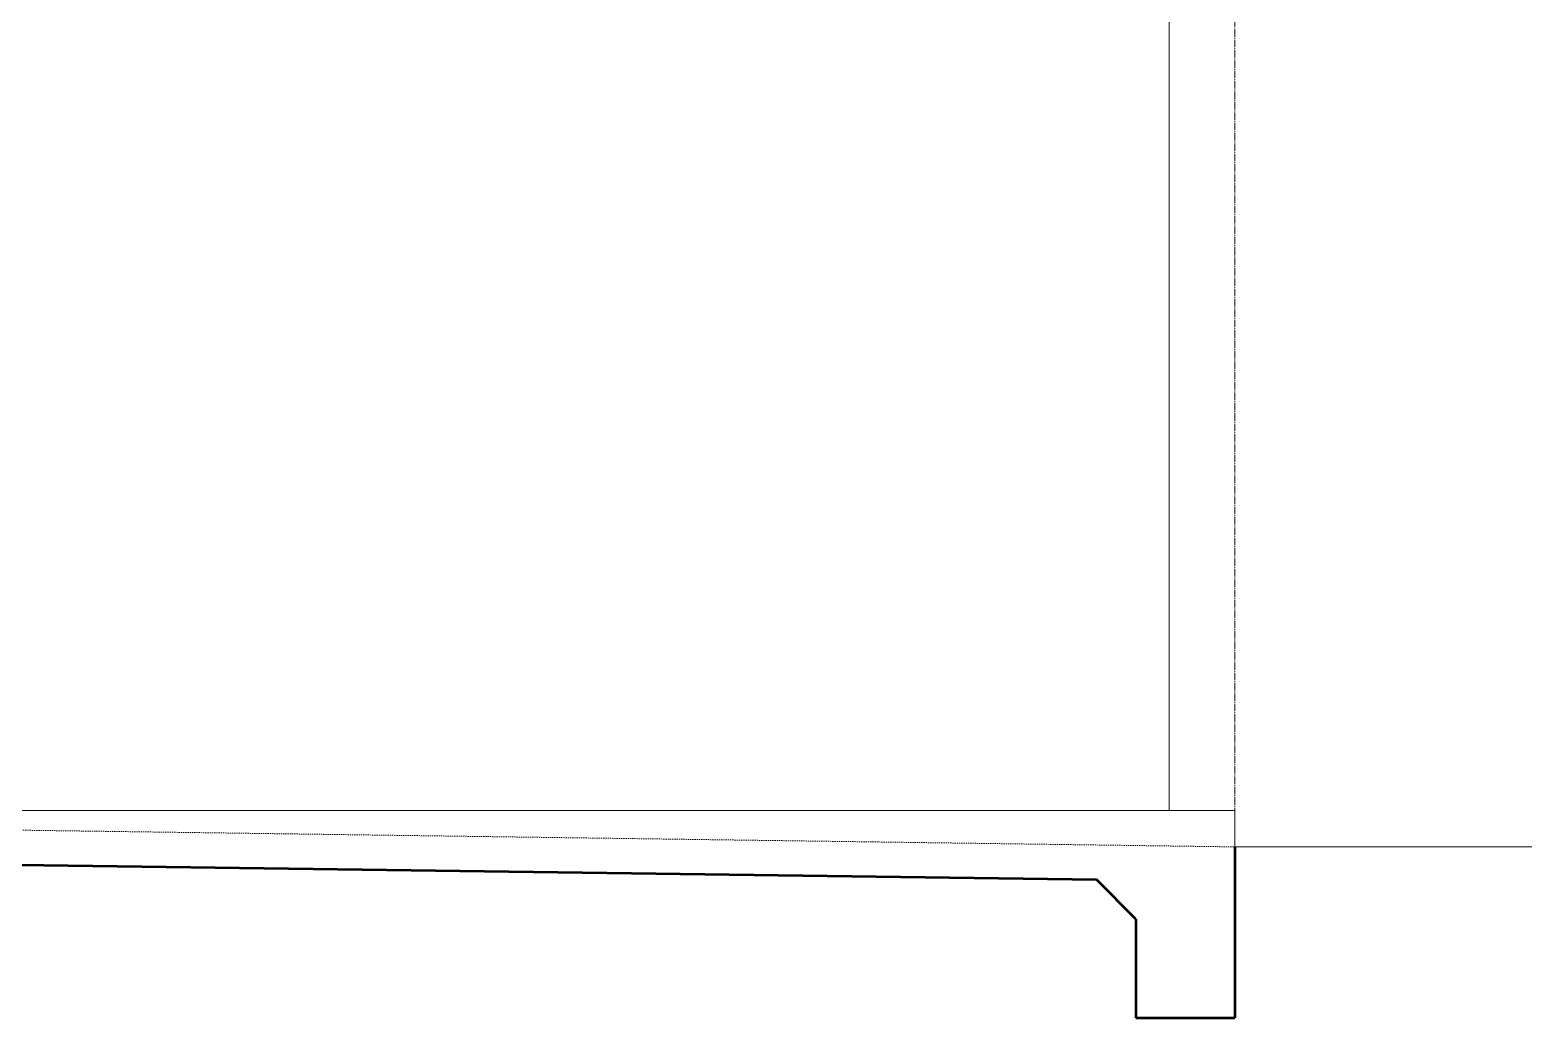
# Model space of a CAD drawing. Header units: inches. Extents: x -3905 to 10892, y 1064 to 9590.
# Drawn here: x 969 to 1120.9, y 4081.7 to 4181.6 of the extents above; entities that cross this region are included whole.
import ezdxf

# ---------------------------------------------------------------- set-up
doc = ezdxf.new("R2010")
doc.units = ezdxf.units.IN
doc.header["$MEASUREMENT"] = 0
doc.linetypes.add('MYCENTER', pattern=[0.9375, 0.75, -0.0625, 0.0625, -0.0625])
doc.linetypes.add('MYHIDDEN', pattern=[0.1875, 0.125, -0.0625])
doc.layers.add('SECTIONS', color=70, linetype='Continuous', lineweight=0)

msp = doc.modelspace()

# ---------------------------------------------------------------- linework, layer by layer
at = {"layer": 'SECTIONS', "linetype": 'Continuous', "lineweight": 0}
for p, q in [((1084.21575, 4193.33945), (1084.21575, 4102.67014)), ((850.86675, 4102.67014), (1090.86675, 4102.67014)), ((1090.86675, 4102.67014), (1090.86675, 4098.97781)), ((1090.86675, 4098.97781), (1120.94009, 4098.97781))]:
    msp.add_line(p, q, dxfattribs=at)
at = {"layer": 'SECTIONS', "linetype": 'MYCENTER', "lineweight": 0}
msp.add_line((1090.86675, 4183.79514), (1090.86675, 4102.67014), dxfattribs=at)
at = {"layer": 'SECTIONS', "linetype": 'MYHIDDEN', "lineweight": 0}
msp.add_line((858.91491, 4102.1698), (1090.86675, 4098.97781), dxfattribs=at)
at = {"layer": 'SECTIONS', "linetype": 'Continuous', "lineweight": 50}
for p, q in [((858.86675, 4098.67014), (1076.86675, 4095.67014)), ((1080.86675, 4091.67014), (1076.86675, 4095.67014)), ((1080.86675, 4091.67014), (1080.86675, 4081.67014)), ((1080.86675, 4081.67014), (1090.86675, 4081.67014))]:
    msp.add_line(p, q, dxfattribs=at)
at = {"layer": 'SECTIONS', "lineweight": 50}
msp.add_line((1090.86675, 4098.97781), (1090.86675, 4081.67014), dxfattribs=at)

doc.saveas('drawing.dxf')
